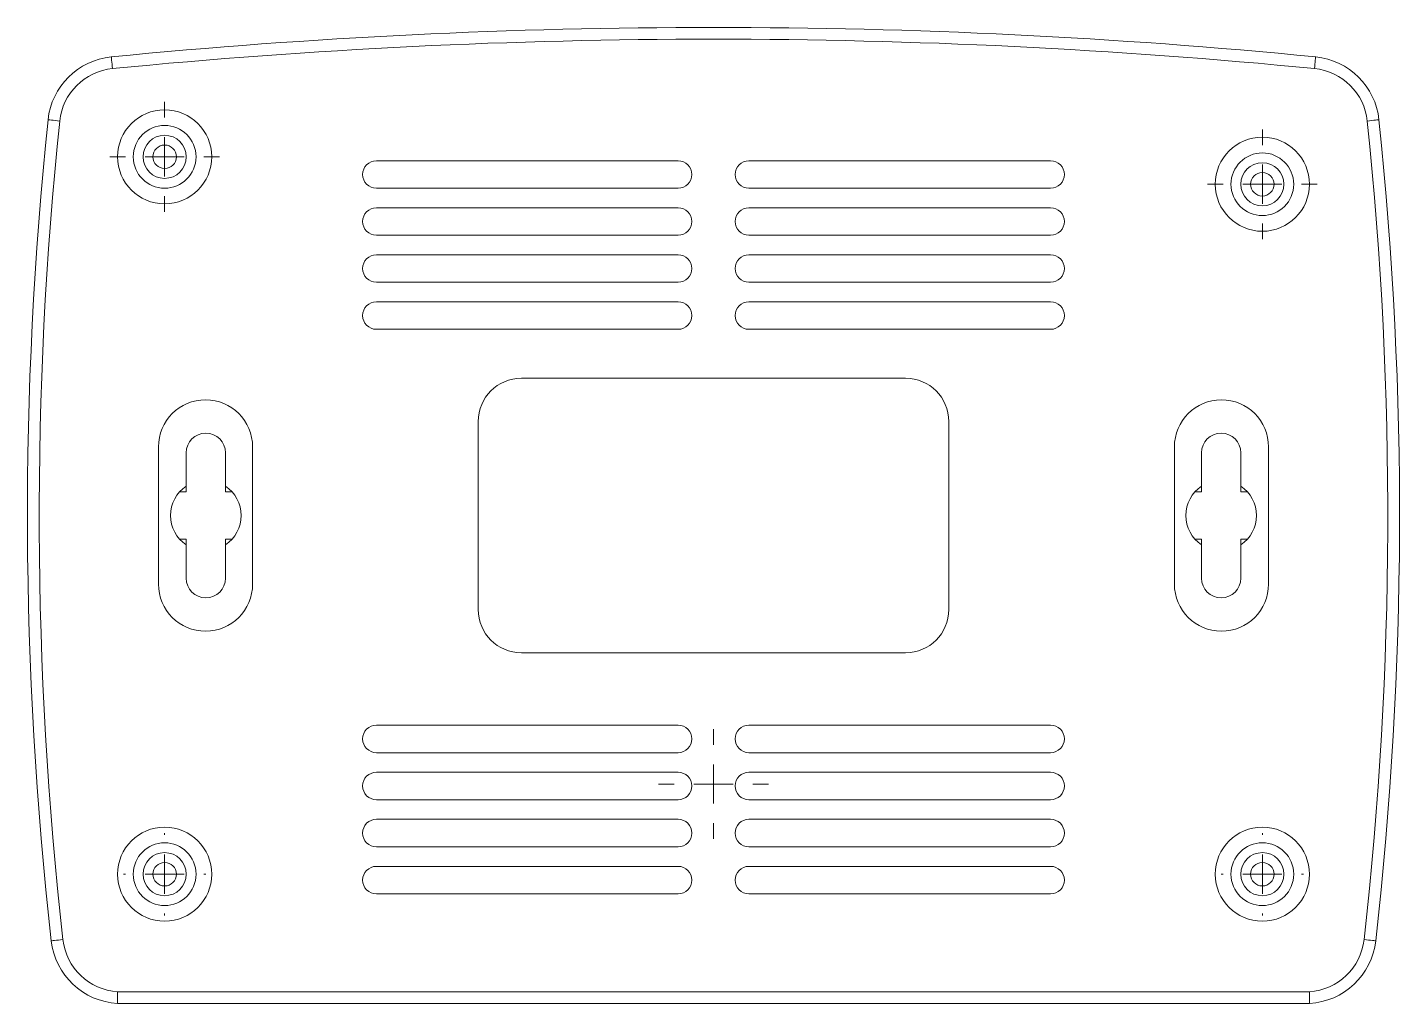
# Model space of a CAD drawing. Header units: inches. Extents: x 2104 to 4068, y 410 to 1569.
# Drawn here: x 3547.7 to 3722.7, y 1421.3 to 1545.8 of the extents above; entities that cross this region are included whole.
import ezdxf

# ---------------------------------------------------------------- set-up
doc = ezdxf.new("R2010")
doc.units = ezdxf.units.IN

# ---------------------------------------------------------------- blocks, each defined once
blk = doc.blocks.new('SW_CENTERMARKSYMBOL_8')
at = {"color": 0, "linetype": 'Continuous', "lineweight": 0}
for p, q in [((0, 5), (0, 5.25)), ((0, 0), (0, 2.5)), ((-5, 0), (-5.25, 0)), ((0, 0), (-2.5, 0)), ((0, 0), (0, -2.5)), ((0, 0), (2.5, 0)), ((5, 0), (5.25, 0)), ((0, -5), (0, -5.25))]:
    blk.add_line(p, q, dxfattribs=at)
blk = doc.blocks.new('SW_CENTERMARKSYMBOL_9')
at = {"color": 0, "linetype": 'Continuous', "lineweight": 0}
for p, q in [((0, 5), (0, 5.25)), ((0, 0), (0, 2.5)), ((-5, 0), (-5.25, 0)), ((0, 0), (-2.5, 0)), ((0, 0), (0, -2.5)), ((0, 0), (2.5, 0)), ((5, 0), (5.25, 0)), ((0, -5), (0, -5.25))]:
    blk.add_line(p, q, dxfattribs=at)
blk = doc.blocks.new('SW_CENTERMARKSYMBOL_10')
at = {"color": 0, "linetype": 'Continuous', "lineweight": 0}
for p, q in [((0, 5), (0, 7)), ((0, 0), (0, 2.5)), ((-5, 0), (-7, 0)), ((0, 0), (-2.5, 0)), ((0, 0), (0, -2.5)), ((0, 0), (2.5, 0)), ((5, 0), (7, 0)), ((0, -5), (0, -7))]:
    blk.add_line(p, q, dxfattribs=at)
blk = doc.blocks.new('SW_CENTERMARKSYMBOL_11')
at = {"color": 0, "linetype": 'Continuous', "lineweight": 0}
for p, q in [((0, 5), (0, 7)), ((0, 0), (0, 2.5)), ((-5, 0), (-7, 0)), ((0, 0), (-2.5, 0)), ((0, 0), (0, -2.5)), ((0, 0), (2.5, 0)), ((5, 0), (7, 0)), ((0, -5), (0, -7))]:
    blk.add_line(p, q, dxfattribs=at)
blk = doc.blocks.new('SW_CENTERMARKSYMBOL_12')
at = {"color": 0, "linetype": 'Continuous', "lineweight": 0}
for p, q in [((0, 5), (0, 7)), ((0, 0), (0, 2.5)), ((-5, 0), (-7, 0)), ((0, 0), (-2.5, 0)), ((0, 0), (0, -2.5)), ((0, 0), (2.5, 0)), ((5, 0), (7, 0)), ((0, -5), (0, -7))]:
    blk.add_line(p, q, dxfattribs=at)

msp = doc.modelspace()

# ---------------------------------------------------------------- linework, layer by layer
at = {"color": 7, "linetype": 'Continuous', "lineweight": 15}
for p, q in [((3592.158, 1528.811), (3630.658, 1528.811)), ((3678.158, 1528.811), (3639.658, 1528.811)), ((3630.658, 1525.311), (3592.158, 1525.311)), ((3639.658, 1525.311), (3678.158, 1525.311)), ((3592.158, 1522.811), (3630.658, 1522.811)), ((3678.158, 1522.811), (3639.658, 1522.811)), ((3630.658, 1519.311), (3592.158, 1519.311)), ((3639.658, 1519.311), (3678.158, 1519.311)), ((3592.158, 1516.811), (3630.658, 1516.811)), ((3678.158, 1516.811), (3639.658, 1516.811)), ((3630.658, 1513.311), (3592.158, 1513.311)), ((3639.658, 1513.311), (3678.158, 1513.311)), ((3592.158, 1510.811), (3630.658, 1510.811)), ((3678.158, 1510.811), (3639.658, 1510.811)), ((3630.658, 1507.311), (3592.158, 1507.311)), ((3639.658, 1507.311), (3678.158, 1507.311)), ((3659.658, 1501.061), (3610.658, 1501.061)), ((3605.158, 1495.561), (3605.158, 1471.561)), ((3665.158, 1471.561), (3665.158, 1495.561)), ((3564.375, 1492.311), (3564.375, 1474.811)), ((3567.908, 1491.561), (3567.908, 1487.302)), ((3572.908, 1487.302), (3572.908, 1491.561)), ((3576.375, 1474.811), (3576.375, 1492.311)), ((3693.941, 1474.811), (3693.941, 1492.311)), ((3697.408, 1487.302), (3697.408, 1491.561)), ((3702.408, 1491.561), (3702.408, 1487.302)), ((3705.941, 1492.311), (3705.941, 1474.811)), ((3567.908, 1486.561), (3567.054, 1486.561)), ((3567.908, 1487.302), (3567.908, 1486.561)), ((3572.908, 1486.561), (3572.908, 1487.302)), ((3573.762, 1486.561), (3572.908, 1486.561)), ((3696.554, 1486.561), (3697.408, 1486.561)), ((3697.408, 1486.561), (3697.408, 1487.302)), ((3702.408, 1487.302), (3702.408, 1486.561)), ((3702.408, 1486.561), (3703.262, 1486.561)), ((3567.054, 1480.561), (3567.908, 1480.561)), ((3567.908, 1480.561), (3567.908, 1479.819)), ((3572.908, 1479.819), (3572.908, 1480.561)), ((3572.908, 1480.561), (3573.762, 1480.561)), ((3697.408, 1480.561), (3696.554, 1480.561)), ((3697.408, 1479.819), (3697.408, 1480.561)), ((3702.408, 1480.561), (3702.408, 1479.819)), ((3703.262, 1480.561), (3702.408, 1480.561)), ((3567.908, 1479.819), (3567.908, 1475.561)), ((3572.908, 1475.561), (3572.908, 1479.819)), ((3697.408, 1475.561), (3697.408, 1479.819)), ((3702.408, 1479.819), (3702.408, 1475.561)), ((3610.658, 1466.061), (3659.658, 1466.061)), ((3592.158, 1456.811), (3630.658, 1456.811)), ((3678.158, 1456.811), (3639.658, 1456.811)), ((3630.658, 1453.311), (3592.158, 1453.311)), ((3639.658, 1453.311), (3678.158, 1453.311)), ((3592.158, 1450.811), (3630.658, 1450.811)), ((3678.158, 1450.811), (3639.658, 1450.811)), ((3630.658, 1447.311), (3592.158, 1447.311)), ((3639.658, 1447.311), (3678.158, 1447.311)), ((3592.158, 1444.811), (3630.658, 1444.811)), ((3678.158, 1444.811), (3639.658, 1444.811)), ((3630.658, 1441.311), (3592.158, 1441.311)), ((3639.658, 1441.311), (3678.158, 1441.311)), ((3592.158, 1438.811), (3630.658, 1438.811)), ((3678.158, 1438.811), (3639.658, 1438.811)), ((3630.658, 1435.311), (3592.158, 1435.311)), ((3639.658, 1435.311), (3678.158, 1435.311)), ((3559.158, 1422.826), (3559.158, 1422.811)), ((3559.158, 1422.811), (3711.158, 1422.811)), ((3559.158, 1421.311), (3559.158, 1422.811)), ((3711.158, 1422.811), (3711.158, 1422.826)), ((3711.158, 1422.811), (3711.158, 1421.311)), ((3711.158, 1421.311), (3559.158, 1421.311))]:
    msp.add_line(p, q, dxfattribs=at)
at = {"color": 7, "linetype": 'Continuous', "lineweight": 15, "flags": 128}
for points in [[(3558.357, 1542.056), (3558.36, 1542.028), (3558.369, 1541.943), (3558.382, 1541.805), (3558.4, 1541.619), (3558.422, 1541.393), (3558.448, 1541.135), (3558.475, 1540.855), (3558.504, 1540.563)], [(3711.959, 1542.056), (3711.956, 1542.028), (3711.948, 1541.943), (3711.934, 1541.805), (3711.916, 1541.619), (3711.894, 1541.393), (3711.868, 1541.135), (3711.841, 1540.855), (3711.812, 1540.563)], [(3550.284, 1534.033), (3550.313, 1534.03), (3550.397, 1534.021), (3550.535, 1534.007), (3550.721, 1533.987), (3550.947, 1533.964), (3551.205, 1533.937), (3551.485, 1533.908), (3551.776, 1533.877)], [(3720.032, 1534.033), (3720.004, 1534.03), (3719.919, 1534.021), (3719.781, 1534.007), (3719.595, 1533.987), (3719.369, 1533.964), (3719.111, 1533.937), (3718.831, 1533.908), (3718.54, 1533.877)], [(3550.693, 1429.307), (3550.722, 1429.31), (3550.807, 1429.32), (3550.945, 1429.335), (3551.13, 1429.356), (3551.356, 1429.381), (3551.614, 1429.41), (3551.893, 1429.442), (3552.184, 1429.474)], [(3719.623, 1429.307), (3719.594, 1429.31), (3719.509, 1429.32), (3719.371, 1429.335), (3719.186, 1429.356), (3718.96, 1429.381), (3718.703, 1429.41), (3718.423, 1429.442), (3718.132, 1429.474)]]:
    msp.add_lwpolyline(points, dxfattribs=at)
at = {"color": 7, "linetype": 'Continuous', "lineweight": 15}
for centre, radius in [((3565.158, 1529.311), 6), ((3565.158, 1529.311), 4), ((3565.158, 1529.311), 2.75), ((3705.158, 1525.811), 6), ((3565.158, 1529.311), 1.5), ((3705.158, 1525.811), 4), ((3705.158, 1525.811), 2.75), ((3705.158, 1525.811), 1.5), ((3565.158, 1437.811), 6), ((3705.158, 1437.811), 6), ((3565.158, 1437.811), 4), ((3565.158, 1437.811), 2.75), ((3705.158, 1437.811), 4), ((3705.158, 1437.811), 2.75), ((3565.158, 1437.811), 1.5), ((3705.158, 1437.811), 1.5)]:
    msp.add_circle(centre, radius, dxfattribs=at)
for centre, radius, start, end in [((3635.158, 758.452), 787.359, 84.402353, 95.597647), ((3635.158, 758.452), 785.859, 84.402353, 95.597647), ((3559.235, 1533.099), 9, 95.59765, 174.04366), ((3711.081, 1533.099), 9, 5.95634, 84.40235), ((3559.235, 1533.099), 7.5, 95.59765, 174.04366), ((3711.081, 1533.099), 7.5, 5.95634, 84.40235), ((4034.041, 1483.561), 486.383, 174.04366, 186.40443), ((4034.041, 1483.561), 484.883, 174.04366, 186.40443), ((3236.275, 1483.561), 484.883, 353.59557, 5.95634), ((3236.275, 1483.561), 486.383, 353.59557, 5.95634), ((3592.158, 1527.061), 1.75, 90, 270), ((3630.658, 1527.061), 1.75, 270, 90), ((3639.658, 1527.061), 1.75, 90, 270), ((3678.158, 1527.061), 1.75, 270, 90), ((3592.158, 1521.061), 1.75, 90, 270), ((3630.658, 1521.061), 1.75, 270, 90), ((3639.658, 1521.061), 1.75, 90, 270), ((3678.158, 1521.061), 1.75, 270, 90), ((3592.158, 1515.061), 1.75, 90, 270), ((3630.658, 1515.061), 1.75, 270, 90), ((3639.658, 1515.061), 1.75, 90, 270), ((3678.158, 1515.061), 1.75, 270, 90), ((3592.158, 1509.061), 1.75, 90, 270), ((3630.658, 1509.061), 1.75, 270, 90), ((3639.658, 1509.061), 1.75, 90, 270), ((3678.158, 1509.061), 1.75, 270, 90), ((3610.658, 1495.561), 5.5, 90, 180), ((3659.658, 1495.561), 5.5, 0, 90), ((3570.375, 1492.311), 6, 0, 180), ((3699.941, 1492.311), 6, 0, 180), ((3570.408, 1491.561), 2.5, 0, 180), ((3699.908, 1491.561), 2.5, 0, 180), ((3570.408, 1483.561), 4.5, 123.74899, 236.25101), ((3570.408, 1483.561), 4.5, 303.74899, 56.25101), ((3699.908, 1483.561), 4.5, 123.74899, 236.25101), ((3699.908, 1483.561), 4.5, 303.74899, 56.25101), ((3570.408, 1475.561), 2.5, 180, 0), ((3699.908, 1475.561), 2.5, 180, 0), ((3570.375, 1474.811), 6, 180, 0), ((3699.941, 1474.811), 6, 180, 0), ((3610.658, 1471.561), 5.5, 180, 270), ((3659.658, 1471.561), 5.5, 270, 0), ((3592.158, 1455.061), 1.75, 90, 270), ((3630.658, 1455.061), 1.75, 270, 90), ((3639.658, 1455.061), 1.75, 90, 270), ((3678.158, 1455.061), 1.75, 270, 90), ((3592.158, 1449.061), 1.75, 90, 270), ((3630.658, 1449.061), 1.75, 270, 90), ((3639.658, 1449.061), 1.75, 90, 270), ((3678.158, 1449.061), 1.75, 270, 90), ((3592.158, 1443.061), 1.75, 90, 270), ((3630.658, 1443.061), 1.75, 270, 90), ((3639.658, 1443.061), 1.75, 90, 270), ((3678.158, 1443.061), 1.75, 270, 90), ((3592.158, 1437.061), 1.75, 90, 270), ((3630.658, 1437.061), 1.75, 270, 90), ((3639.658, 1437.061), 1.75, 90, 270), ((3678.158, 1437.061), 1.75, 270, 90), ((3559.637, 1430.311), 9, 186.40443, 266.94787), ((3559.637, 1430.311), 7.5, 186.40443, 266.33668), ((3710.679, 1430.311), 7.5, 273.66332, 353.59557), ((3710.679, 1430.311), 9, 273.05213, 353.59557)]:
    msp.add_arc(centre, radius, start, end, dxfattribs=at)

# ---------------------------------------------------------------- block references
at = {"color": 7, "linetype": 'Continuous', "lineweight": 0}
for name, p in [('SW_CENTERMARKSYMBOL_11', (3565.158, 1529.311)), ('SW_CENTERMARKSYMBOL_10', (3705.158, 1525.811)), ('SW_CENTERMARKSYMBOL_12', (3635.158, 1449.311)), ('SW_CENTERMARKSYMBOL_8', (3565.158, 1437.811)), ('SW_CENTERMARKSYMBOL_9', (3705.158, 1437.811))]:
    msp.add_blockref(name, p, dxfattribs=at)

doc.saveas('drawing.dxf')
